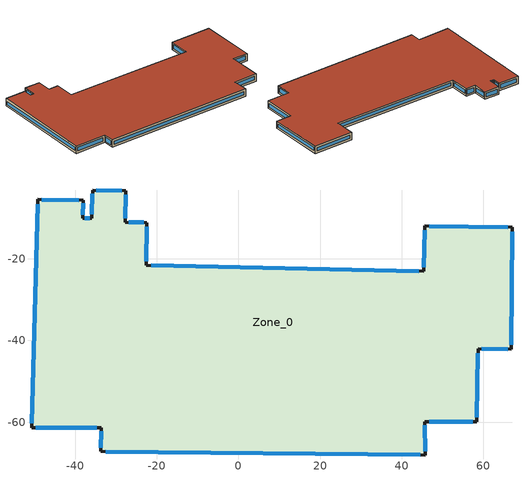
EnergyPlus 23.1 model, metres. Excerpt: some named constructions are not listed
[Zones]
Zone_0
 floor outside (90.1-2019 Nonresidential CZ 0 Exterior Floor (Mass)): 45.65,-11.95 67.11,-12.26 66.85,-42.12 58.67,-41.99 58.38,-59.84 45.67,-59.84 45.75,-68.04 -33.66,-67.17 -33.61,-61.37 -50.65,-61.4 -49.12,-5.47 -38.01,-5.66 -38.09,-10.02 -35.92,-10.05 -35.7,-3.15 -27.54,-3.34 -27.7,-11.04 -22.39,-11.12 -22.54,-21.54 45.37,-23.04 z4
 wall outside (UVal_0.2_Mass): 45.65,-11.95 45.37,-23.04 -22.54,-21.54 -22.39,-11.12 -27.7,-11.04 -27.54,-3.34 -35.7,-3.15 -35.92,-10.05 -38.09,-10.02 -38.01,-5.66 -49.12,-5.47 -50.65,-61.4 -33.61,-61.37 -33.66,-67.17 45.75,-68.04 45.67,-59.84 58.38,-59.84 58.67,-41.99 66.85,-42.12 67.11,-12.26 45.65,-11.95 z4:8
 window (90.1-2019 Nonresidential CZ 0 Glazing (Operable)): 45.62,-12.97 45.39,-22.02 / -39.03,-5.64 -48.1,-5.48 z5.02:6.98; 44.2,-23.01 -21.37,-21.57 / -49.15,-6.63 -50.62,-60.23 z5.17:6.83; -22.52,-20.54 -22.4,-12.12 z5.01:6.99; -23.22,-11.1 -26.86,-11.05 z4.83:7.17; -27.68,-10.1 -27.56,-4.28 z4.94:7.06; -28.5,-3.32 -34.74,-3.18 / 45.74,-67.08 45.68,-60.8 / 59.63,-42.01 65.9,-42.11 z4.96:7.04; -35.73,-4.07 -35.89,-9.14 z4.91:7.09; -36.43,-10.05 -37.58,-10.03 z4.5:7.5; -38.07,-9.25 -38.02,-6.42 z4.77:7.23; -49.57,-61.4 -34.69,-61.37 z5.08:6.92; -33.61,-62.23 -33.65,-66.31 z4.86:7.14; -32.48,-67.19 44.58,-68.02 z5.18:6.82; 46.71,-59.84 57.34,-59.84 z5.04:6.96; 58.4,-58.76 58.66,-43.08 z5.09:6.91; 66.86,-40.99 67.1,-13.39 z5.13:6.87; 66,-12.24 46.76,-11.97 z5.11:6.89
 roof outside (300mmInsulation 200mmConcrete): 45.65,-11.95 45.37,-23.04 -22.54,-21.54 -22.39,-11.12 -27.7,-11.04 -27.54,-3.34 -35.7,-3.15 -35.92,-10.05 -38.09,-10.02 -38.01,-5.66 -49.12,-5.47 -50.65,-61.4 -33.61,-61.37 -33.66,-67.17 45.75,-68.04 45.67,-59.84 58.38,-59.84 58.67,-41.99 66.85,-42.12 67.11,-12.26 z8
[Schedule:Day:Hourly]
bde66f90-7a5c-4f8a-a559-0088a65aafb6: Fraction, 1, 1, 1, 1, 1, 1, 1, 0, 0, 0, 1, 0, 0, 0, 0, 0, 0, 0, 0, 1, 1, 1, 1, 1
f7e6fba3-52db-45b2-a41a-0a03fa86d04f: Fraction, 1, 1, 1, 1, 1, 0, 0, 0, 0, 0, 1, 1, 1, 1, 1, 1, 1, 0, 0, 0, 0, 0, 0, 0
b4216a53-0bc0-43bd-bfca-b5e8f166e89d: Fraction, 1, 1, 1, 1, 1, 1, 1, 1, 1, 1, 0, 0, 0, 0, 0, 0, 1, 0, 0, 0, 0, 0, 0, 0
9c786d7c-7326-4a56-8ba2-e46a60bf37db: Fraction, 1, 1, 1, 1, 1, 1, 1, 1, 1, 1, 1, 1, 0, 0, 0, 0, 0, 0, 0, 0, 0, 1, 1, 1
4d57d3bc-a61d-4971-8b5f-4772996042cd: Fraction, 1, 1, 1, 1, 1, 1, 1, 0, 0, 0, 1, 1, 1, 1, 1, 1, 1, 0, 0, 0, 0, 1, 1, 1
6a339f8e-752e-4ba3-99b9-ef6f5a78f2c0: Fraction, 1, 1, 1, 1, 1, 1, 1, 1, 0, 0, 1, 1, 1, 1, 0, 1, 1, 1, 1, 1, 1, 1, 1, 1
75cf3295-544f-430d-babf-c6514ed16b50: Fraction, 1, 1, 1, 1, 1, 1, 1, 1, 1, 0, 0, 0, 0, 1, 0, 0, 0, 0, 0, 0, 0, 0, 0, 0
1076df2c-3c50-41d6-b829-297ff5c18254: Fraction, 1, 1, 1, 1, 1, 1, 1, 1, 0, 1, 1, 1, 1, 1, 1, 1, 1, 0, 1, 1, 1, 1, 1, 1
ddb65e5a-42bd-4895-9b09-bb29c00974f6: Fraction, 1, 1, 1, 1, 1, 1, 1, 1, 0, 0, 1, 1, 1, 1, 1, 1, 0, 0, 0, 0, 0, 0, 1, 1
15792d1d-b01f-4983-be77-9a78df9eee36: Fraction, 1, 1, 1, 1, 1, 1, 1, 0, 0, 0, 1, 1, 1, 0, 0, 0, 0, 1, 1, 1, 1, 1, 1, 1
998de8d2-7f9b-43e1-aeee-d2f931587baf: Fraction, 1, 1, 1, 1, 1, 1, 1, 1, 0, 0, 1, 1, 1, 1, 1, 1, 1, 0, 0, 0, 0, 0, 0, 1
f6937aa0-736c-4a20-be16-c6a803f5ca1e: Fraction, 1, 1, 1, 1, 0, 1, 1, 0, 0, 0, 0, 1, 1, 1, 1, 1, 0, 0, 0, 0, 0, 0, 0, 0
22b2c7db-ef0c-4263-a526-4e9950158b0d: Fraction, 0, 0, 0, 0, 0, 1, 1, 1, 0, 0, 0, 0, 0, 1, 0, 0, 0, 0, 0, 0, 0, 0, 0, 0
4102ae7c-6d77-4fff-895c-9ccc35cf84ee: Fraction, 1, 1, 1, 1, 1, 1, 1, 1, 0, 0, 1, 1, 1, 1, 0, 0, 0, 0, 0, 0, 0, 0, 0, 0
6cc7567d-339f-4a30-9adf-7f972ec91726: Fraction, 0, 0, 0, 0, 0, 0, 0, 1, 0, 0, 0, 0, 0, 1, 0, 0, 0, 0, 0, 0, 0, 0, 1, 1
c4f074fe-361f-4474-a705-69b29238dae7: Fraction, 1, 1, 1, 1, 1, 1, 1, 1, 0, 0, 0, 1, 0, 0, 0, 0, 0, 0, 0, 0, 0, 1, 1, 1
23f9bcf9-1d4d-4a30-bae5-c573d94ba1d4: Fraction, 1, 1, 1, 1, 1, 1, 1, 1, 0, 0, 0, 0, 1, 1, 1, 0, 0, 0, 0, 0, 0, 0, 1, 1
6e89d768-2580-416c-bf7c-fee539c4742d: Fraction, 1, 1, 1, 1, 1, 1, 1, 1, 1, 0, 0, 0, 0, 0, 0, 0, 1, 1, 1, 1, 1, 1, 1, 1
56629a5c-3a63-4c0d-99e9-848be0364bc2: Fraction, 1, 1, 1, 1, 1, 1, 1, 1, 1, 0, 0, 0, 1, 1, 0, 0, 0, 0, 0, 1, 1, 1, 1, 1
eb9e012f-b644-46dd-94fd-b786a7509391: Fraction, 1, 1, 1, 1, 1, 1, 1, 1, 0, 1, 0, 0, 1, 1, 1, 1, 1, 1, 1, 1, 1, 1, 1, 1
df4b3fbd-8efb-438d-8c58-19d54bbd0a7f: Fraction, 1, 1, 1, 1, 1, 1, 1, 1, 0, 0, 1, 0, 0, 0, 0, 0, 0, 0, 1, 1, 1, 1, 1, 1
1ae3ef89-ae8f-4fbb-a131-e8f6e784b03a: Fraction, 1, 1, 1, 1, 1, 1, 1, 1, 1, 0, 0, 0, 0, 1, 0, 0, 0, 0, 1, 1, 1, 1, 1, 1
f01e6e7b-a331-4160-8045-aa70b21430e7: Fraction, 1, 1, 1, 1, 1, 1, 1, 1, 1, 0, 0, 0, 1, 0, 0, 0, 0, 0, 0, 0, 0, 0, 0, 1
3c8a0762-c7fc-44f2-9732-6b8c8261ba00: Fraction, 1, 1, 1, 1, 1, 1, 1, 1, 1, 0, 0, 0, 1, 1, 1, 1, 0, 1, 1, 1, 1, 1, 1, 1
73c83418-0409-4dbd-b3df-61852913b128: Fraction, 1, 1, 1, 1, 1, 1, 1, 1, 0, 0, 1, 1, 0, 0, 0, 0, 1, 1, 1, 1, 1, 1, 1, 1
75bc9303-c19b-430c-90bd-b3f70aa4faab: Fraction, 1, 1, 1, 1, 1, 1, 1, 1, 0, 0, 0, 0, 1, 1, 1, 1, 1, 1, 1, 1, 1, 1, 1, 1
2eac50fd-ad15-4649-8a7d-60403b94e9f3: Fraction, 1, 1, 1, 1, 1, 1, 1, 1, 0, 0, 0, 0, 0, 0, 0, 1, 1, 1, 1, 1, 1, 1, 1, 1
fb93299d-951e-4d13-9d3a-2e740a0075cc: Fraction, 1, 1, 1, 1, 1, 1, 1, 1, 1, 1, 1, 1, 1, 1, 1, 0, 0, 0, 1, 1, 1, 1, 1, 1
ae3d8ae7-5032-41f2-9c01-876f3a5dec9c: Fraction, 1, 1, 1, 1, 1, 1, 1, 1, 0, 1, 1, 1, 1, 1, 1, 1, 1, 1, 1, 1, 1, 1, 1, 1
0fcbeb89-70ac-44cc-a843-c67f048358bc: Fraction, 1, 1, 1, 1, 1, 1, 1, 1, 1, 0, 0, 0, 0, 0, 0, 0, 1, 1, 0, 0, 0, 0, 1, 1
d49dc678-3b43-4bbc-b69c-b145b1444430: Fraction, 1, 1, 1, 1, 1, 1, 1, 1, 1, 0, 0, 0, 0, 0, 0, 0, 0, 0, 0, 1, 1, 1, 1, 1
6f36adbf-e427-431d-a9b5-1a8c3f321d91: Fraction, 1, 1, 1, 1, 1, 1, 1, 0, 0, 0, 1, 1, 1, 1, 1, 1, 1, 0, 0, 0, 0, 0, 0, 0
cc2a65f3-0924-4deb-9b7e-c575a99101ad: Fraction, 0, 1, 1, 1, 1, 1, 1, 1, 0, 0, 1, 0, 1, 1, 1, 0, 0, 0, 0, 0, 0, 0, 0, 1
11fc3df6-837c-4bd8-9fae-0be4780c0a09: Fraction, 1, 1, 1, 1, 1, 1, 1, 1, 0, 0, 0, 1, 1, 1, 0, 0, 0, 1, 1, 1, 1, 1, 1, 1
5f643d7a-da64-4f1a-b211-d5e73faaddc8: Fraction, 1, 1, 1, 1, 1, 1, 1, 1, 1, 0, 0, 0, 0, 0, 0, 0, 0, 0, 0, 0, 0, 1, 1, 1
e53ae0be-2f55-4050-aeda-93def1960e93: Fraction, 1, 1, 1, 1, 1, 1, 1, 1, 0, 0, 1, 1, 1, 1, 1, 1, 1, 1, 0, 0, 0, 0, 1, 1
d0839087-f197-4c84-9a48-2210a4db0e38: Fraction, 1, 1, 1, 1, 1, 1, 1, 1, 0, 0, 1, 0, 0, 0, 1, 1, 1, 1, 1, 1, 1, 1, 1, 1
e48abb72-5caa-4fbb-8915-e9f63e472b5d: Fraction, 1, 1, 1, 1, 1, 1, 1, 1, 0, 0, 0, 0, 0, 0, 0, 0, 0, 1, 1, 1, 1, 1, 1, 1
40641a0c-a25c-4dc5-a016-b56a4568d9bf: Fraction, 1, 1, 1, 1, 1, 1, 1, 1, 0, 0, 0, 1, 1, 0, 0, 0, 0, 0, 0, 0, 1, 1, 1, 1
56545bd2-fe12-4a90-9cb4-ab663f8d19fb: Fraction, 1, 1, 1, 1, 1, 1, 1, 1, 0, 0, 1, 1, 1, 1, 0, 0, 1, 0, 0, 0, 0, 1, 1, 1
268f8cdb-825d-4552-8d14-b203db748826: Fraction, 1, 1, 1, 1, 1, 1, 1, 1, 1, 0, 1, 1, 1, 1, 1, 1, 1, 0, 0, 0, 0, 0, 1, 1
d2412dac-7056-442e-83a5-4de898643866: Fraction, 1, 1, 1, 1, 1, 1, 1, 1, 0, 0, 1, 1, 1, 0, 1, 1, 0, 0, 1, 1, 1, 1, 1, 1
8d8229ce-3e26-4900-84b6-50d34cec96c9: Fraction, 1, 1, 1, 1, 1, 1, 1, 1, 1, 0, 0, 0, 0, 1, 0, 0, 0, 0, 0, 0, 0, 1, 1, 1
9411300f-096e-447e-b779-670df0aa3cde: Fraction, 1, 1, 1, 1, 1, 1, 1, 1, 0, 0, 0, 1, 1, 1, 1, 0, 0, 0, 0, 0, 0, 0, 0, 0
d06ce0c0-c066-4a75-8f06-16acae4bc060: Fraction, 0, 1, 1, 1, 1, 1, 1, 0, 0, 0, 1, 1, 1, 1, 0, 0, 0, 0, 0, 0, 1, 1, 1, 0
4dd44658-9e86-4244-bd12-80be51f68615: Fraction, 0, 0, 0, 0, 0, 0, 0, 0, 0, 0, 0, 1, 1, 0, 0, 1, 0, 0, 0, 0, 0, 0, 0, 0
af6f613d-349d-4151-a217-554633187fc2: Fraction, 0, 0, 0, 0, 0, 0, 0, 0, 0, 0, 0, 1, 1, 1, 1, 0, 0, 0, 0, 0, 0, 0, 0, 0
afdf4fd1-66ec-4a71-b48a-21077b6ed0b7: Fraction, 0, 0, 0, 0, 0, 0, 0, 0, 0, 0, 0, 1, 0, 0, 0, 0, 0, 0, 0, 0, 0, 0, 0, 0
cc094251-ea11-477e-bc87-71a359bb455b: Fraction, 0, 0, 0, 0, 1, 0, 0, 0, 0, 0, 0, 1, 1, 1, 0, 0, 0, 0, 0, 0, 0, 0, 0, 0
4e59f47a-84bf-4133-9f63-3ba3ac696513: Fraction, 0, 0, 0, 0, 1, 0, 0, 0, 0, 0, 0, 1, 1, 1, 0, 1, 1, 1, 0, 0, 1, 1, 1, 1
cc36d7f8-a62f-46bf-95f4-63dd6640689f: Fraction, 1, 1, 1, 1, 1, 1, 1, 1, 1, 1, 1, 1, 1, 1, 1, 1, 1, 1, 1, 1, 1, 1, 1, 1
ff2c0d0c-03cf-41ee-ac75-8ebd3882f9d0: Fraction, 1, 1, 1, 0, 1, 1, 1, 1, 0, 1, 1, 1, 1, 1, 1, 1, 1, 1, 1, 1, 1, 1, 1, 1
71b57ec7-b510-4c53-aa19-ed1bbae31fe3: Fraction, 1, 1, 1, 1, 1, 1, 1, 1, 1, 0, 0, 0, 1, 1, 0, 0, 1, 1, 1, 1, 1, 1, 1, 1
22b9af79-b9b7-4c66-983f-e31590f979b1: Fraction, 1, 1, 1, 1, 1, 1, 1, 1, 1, 0, 0, 1, 1, 0, 1, 0, 1, 1, 0, 1, 0, 0, 1, 0
345a1351-5737-4b79-a7d4-34148a3070f1: Fraction, 0, 1, 1, 1, 1, 1, 1, 1, 1, 1, 1, 1, 1, 0, 0, 0, 0, 0, 0, 0, 1, 1, 1, 1
59e6b4d1-5886-4d46-a90a-af7349f6145f: Fraction, 1, 1, 1, 1, 1, 1, 1, 1, 1, 1, 1, 1, 0, 0, 0, 0, 0, 0, 0, 1, 1, 1, 1, 1
78845033-7f4e-4fd7-bdd2-63f46a2295f5: Fraction, 1, 1, 1, 1, 1, 1, 1, 1, 1, 1, 1, 1, 1, 1, 0, 1, 1, 1, 0, 1, 1, 1, 1, 1
72e10d3e-7622-4d4b-a4c4-1e9e66ecd2da: Fraction, 1, 1, 1, 1, 1, 1, 1, 1, 1, 0, 0, 0, 0, 0, 0, 0, 0, 0, 0, 0, 1, 1, 1, 1
e70c1aee-c6f9-450c-82c5-0b1f1b846179: Fraction, 1, 1, 1, 1, 1, 1, 1, 1, 0, 0, 0, 0, 1, 1, 1, 1, 0, 0, 0, 0, 0, 0, 1, 0
519619cc-23a8-4b67-ae63-b007b419c915: Fraction, 1, 1, 1, 1, 1, 1, 1, 1, 1, 1, 0, 1, 1, 1, 1, 0, 0, 0, 0, 0, 1, 1, 1, 0
f7c5a7d3-5340-4d4d-aff3-c2684e0ec6d3: Fraction, 1, 1, 1, 1, 1, 1, 1, 1, 1, 0, 0, 0, 0, 1, 1, 1, 1, 1, 1, 1, 1, 1, 1, 1
03504b91-a4b1-4951-a666-ade41275f8f6: Fraction, 1, 1, 1, 1, 1, 1, 1, 1, 1, 1, 0, 0, 0, 0, 0, 0, 0, 1, 0, 1, 1, 1, 1, 1
c36fc8a3-aeee-493a-a3d1-605dc807de52: Fraction, 1, 1, 1, 1, 1, 1, 1, 1, 0, 0, 0, 0, 0, 0, 0, 0, 0, 0, 0, 1, 1, 1, 1, 1
81b6c5b8-3f82-4b71-a7a8-163b66d1b25d: Fraction, 1, 1, 1, 1, 1, 1, 1, 1, 0, 0, 0, 0, 1, 0, 1, 0, 1, 1, 1, 1, 0, 1, 1, 1
30d632ef-8d06-41f4-a7d0-893bff871d1b: Fraction, 1, 1, 1, 1, 1, 1, 1, 1, 0, 0, 0, 0, 1, 0, 0, 0, 0, 0, 0, 0, 0, 1, 1, 1
7a8b208d-663f-4e06-b24a-0f39d1b3f301: Fraction, 1, 1, 1, 1, 1, 1, 1, 1, 0, 0, 0, 1, 0, 1, 1, 0, 0, 0, 0, 0, 0, 0, 0, 1
a8a9b02b-271e-4f8e-a1ec-957bdd1ef3a0: Fraction, 1, 1, 0, 0, 1, 1, 0, 1, 0, 0, 0, 0, 1, 0, 0, 0, 0, 0, 0, 0, 0, 0, 0, 0
70ccad7b-1927-4800-aa01-c5db89b5fadb: Fraction, 0, 0, 1, 0, 0, 0, 1, 0, 0, 0, 0, 0, 0, 1, 1, 0, 0, 0, 0, 0, 0, 0, 0, 0
a84bc40b-cea3-4ff6-bdaa-2c9b3e5aaf9c: Fraction, 0, 0, 0, 0, 0, 0, 0, 0, 0, 0, 0, 1, 1, 1, 1, 1, 0, 0, 0, 0, 0, 0, 1, 0
25546bf6-2f3f-4ec2-a76d-95b4c77794b5: Fraction, 1, 1, 0, 0, 1, 0, 0, 1, 0, 0, 0, 1, 1, 1, 1, 0, 0, 0, 0, 0, 0, 0, 0, 0
7775b23b-1d38-499e-bd81-729a04a4f956: Fraction, 0, 1, 0, 1, 1, 1, 1, 1, 0, 0, 0, 1, 1, 1, 1, 1, 0, 0, 0, 0, 0, 0, 0, 0
eb97eccf-763c-400b-86a3-d258bf2f84d2: Fraction, 0, 1, 1, 1, 1, 1, 1, 1, 0, 0, 0, 0, 1, 1, 1, 1, 0, 0, 0, 0, 0, 0, 0, 0
41c1d8f3-3cf4-4bf4-ae56-51782e7d9aee: Fraction, 0, 0, 0, 1, 1, 0, 0, 1, 0, 0, 0, 1, 1, 1, 1, 1, 0, 0, 0, 0, 0, 0, 0, 0
e7f99388-8b2a-4ae4-9b31-21a1d0ce9fdb: Fraction, 0, 1, 1, 1, 1, 0, 0, 1, 0, 0, 0, 0, 0, 0, 0, 0, 0, 0, 0, 0, 0, 0, 1, 1
664195e6-cd62-4893-9e86-dd969b83ef33: Fraction, 0, 0, 0, 0, 0, 0, 0, 0, 1, 1, 1, 1, 1, 0, 1, 1, 1, 1, 1, 1, 1, 1, 1, 1
96d76a28-0a75-4a35-b2a9-26458311f55c: Fraction, 0, 0, 0, 0, 0, 0, 0, 0, 1, 1, 1, 1, 1, 1, 1, 1, 1, 1, 1, 1, 1, 1, 1, 1
59687b0e-45a8-41ee-bae4-e9c9ddccab1b: Fraction, 0, 0, 0, 0, 0, 0, 0, 0, 1, 1, 1, 0, 0, 0, 0, 0, 1, 1, 1, 1, 1, 1, 1, 0
b354bcba-de32-46d8-a4fe-5472b5fcadd5: Fraction, 0, 0, 0, 0, 0, 0, 0, 0, 1, 1, 1, 1, 1, 1, 1, 1, 1, 1, 1, 1, 1, 1, 1, 0
e77c00cc-93bc-4bb9-9a9e-f77f0bbd9f80: Fraction, 0, 0, 0, 0, 0, 0, 0, 0, 1, 1, 1, 1, 0, 0, 0, 1, 1, 1, 1, 1, 1, 1, 1, 1
ecb9641b-167e-4f2f-9059-22a8bfcde626: Fraction, 0, 0, 0, 0, 0, 0, 0, 0, 1, 1, 1, 1, 1, 1, 1, 1, 1, 1, 1, 1, 1, 1, 0, 0
d9fa26eb-c07b-416a-a925-d5207fc3d7c5: Fraction, 0, 0, 0, 0, 0, 0, 0, 1, 1, 1, 1, 1, 0, 0, 0, 0, 1, 1, 1, 1, 1, 1, 1, 0
9ebf99de-148d-4377-a551-bd283524907a: Fraction, 0, 0, 0, 0, 0, 0, 0, 0, 1, 1, 1, 1, 0, 0, 0, 0, 0, 1, 1, 1, 1, 1, 1, 1
b72fadeb-8e01-43f0-a53d-24f176f60fc3: Fraction, 0, 0, 0, 0, 0, 0, 0, 0, 1, 1, 1, 1, 0, 0, 0, 0, 0, 1, 1, 1, 1, 1, 1, 0
0a48c7e3-0e00-44ad-ab35-ff40917f43d6: Fraction, 0, 0, 0, 0, 0, 1, 1, 1, 1, 1, 0, 0, 0, 0, 1, 1, 1, 1, 1, 1, 1, 1, 0, 0
121e3d40-22de-4f63-aa94-834a225ec819: Fraction, 0, 0, 0, 0, 0, 1, 1, 1, 1, 1, 1, 1, 1, 1, 1, 0, 0, 0, 0, 0, 0, 0, 0, 0
0bf4433c-55ba-44a7-89a7-a95f7279e7e8: Fraction, 0, 0, 0, 0, 0, 0, 0, 1, 1, 1, 1, 1, 1, 1, 1, 1, 1, 1, 1, 1, 1, 1, 0, 0
bce3bf35-9df3-44dc-8b45-baa323306b2b: Fraction, 0, 0, 0, 0, 0, 0, 0, 1, 1, 1, 1, 1, 1, 1, 1, 1, 1, 1, 1, 1, 1, 1, 1, 0
1b5bb7e1-057e-4e41-b44b-82d4c8e137ac: Fraction, 0, 0, 0, 0, 0, 0, 0, 0, 0, 0, 0, 1, 1, 1, 1, 1, 1, 1, 1, 1, 0, 0, 0, 0
270c601d-f2dd-425c-8c19-261989b34386: Fraction, 0, 0, 0, 0, 0, 0, 1, 1, 1, 1, 1, 1, 1, 1, 1, 1, 1, 1, 1, 1, 1, 0, 0, 0
c7ce5e38-eae7-43d2-b88b-964580e83b6f: Fraction, 0, 0, 0, 0, 1, 1, 1, 1, 1, 1, 1, 1, 1, 1, 1, 1, 1, 1, 1, 1, 1, 0, 0, 0
f1bfa324-b185-4b0b-a207-803c5a71a8c3: Fraction, 0, 0, 0, 0, 0, 0, 0, 0, 0, 0, 0, 0, 0, 0, 1, 1, 1, 1, 1, 1, 0, 0, 0, 0
5a1ce807-6e91-4c78-8dd7-b7fc9395f3a2: Fraction, 0, 0, 0, 0, 0, 0, 1, 1, 1, 1, 1, 1, 1, 1, 1, 1, 1, 1, 1, 1, 1, 1, 0, 0
deff816e-4a58-4e65-bfb2-5c19c1d1b6aa: Fraction, 1, 0, 0, 0, 0, 0, 0, 0, 1, 1, 1, 1, 1, 0, 1, 1, 1, 1, 0, 0, 0, 0, 0, 0
65394a35-3643-43cf-992d-b535f7d7fdac: Fraction, 0, 0, 0, 0, 0, 0, 1, 1, 1, 1, 1, 1, 0, 0, 1, 1, 0, 0, 0, 0, 0, 0, 0, 0
10ee0b7b-ff7c-4f25-bb77-24a375aba957: Fraction, 0, 0, 0, 1, 1, 1, 1, 1, 1, 1, 1, 1, 1, 1, 1, 1, 1, 1, 1, 1, 1, 1, 1, 1
d884dddb-1d11-42cf-ad21-0a0b18c98299: Fraction, 0, 0, 0, 0, 0, 0, 0, 0, 1, 1, 1, 1, 0, 0, 0, 0, 1, 1, 1, 1, 1, 1, 1, 1
77315729-6f05-49f9-b745-ae4b3274213f: Fraction, 1, 1, 1, 1, 1, 1, 1, 1, 0, 0, 0, 0, 0, 0, 0, 0, 1, 1, 1, 1, 1, 1, 1, 1
c7b64e5c-90fa-4828-9f8c-a031e82ca38f: Fraction, 1, 1, 1, 0, 0, 0, 0, 0, 1, 1, 1, 1, 1, 1, 1, 1, 1, 1, 1, 1, 1, 1, 1, 1
745aa282-0964-4d51-b0ef-5f18c1dbbdbc: Fraction, 1, 1, 1, 0, 0, 0, 0, 0, 1, 1, 1, 1, 1, 0, 0, 0, 1, 1, 1, 1, 1, 1, 1, 1
43b17aa9-cdd1-4318-8898-2118318e90d9: Fraction, 1, 0, 0, 0, 0, 0, 0, 0, 1, 1, 1, 1, 1, 0, 0, 1, 1, 1, 1, 1, 1, 1, 1, 1
548af0bd-7153-4922-8075-1115a97e2fa4: Fraction, 1, 1, 1, 1, 0, 0, 0, 0, 1, 1, 1, 1, 1, 1, 1, 1, 1, 1, 1, 1, 1, 1, 1, 1
1c990dad-d518-4bcc-aa02-8cac6a9b27bf: Fraction, 0, 0, 0, 0, 0, 0, 0, 0, 0, 1, 0, 0, 0, 0, 0, 0, 0, 1, 1, 0, 0, 0, 0, 0
a310ed1c-1574-4bb3-b0f2-b3ca5518d58a: Fraction, 0, 0, 0, 0, 0, 0, 0, 0, 1, 1, 1, 0, 0, 0, 0, 0, 1, 0, 0, 0, 0, 0, 0, 0
ef85817e-89f6-483f-a37d-bcbde0e28426: Fraction, 1, 0, 0, 0, 0, 0, 0, 0, 1, 1, 1, 1, 0, 0, 0, 1, 1, 1, 1, 1, 1, 1, 1, 1
e0f7633e-2170-43dc-b626-a49246cad809: Fraction, 1, 1, 1, 1, 1, 1, 1, 1, 1, 1, 1, 1, 0, 1, 1, 1, 1, 1, 1, 1, 1, 1, 1, 1
8f2150a0-0eaf-4687-bff3-a74230dcbde4: Fraction, 1, 0, 0, 0, 0, 0, 0, 0, 1, 1, 1, 1, 1, 1, 1, 1, 1, 1, 1, 1, 1, 1, 1, 1
b891307c-1a11-4b06-9188-b2d7e0f318c4: Fraction, 1, 0, 1, 1, 0, 1, 1, 1, 1, 1, 1, 0, 0, 0, 0, 0, 0, 1, 1, 1, 1, 1, 1, 1
42be9da7-bdb9-4921-9aae-024e9553b5bc: Fraction, 1, 1, 1, 1, 1, 1, 1, 1, 1, 1, 1, 1, 0, 1, 0, 1, 1, 1, 1, 1, 1, 1, 1, 1
e26ed5b4-69d4-4188-a355-f6f044423fa8: Fraction, 1, 1, 1, 1, 1, 1, 1, 1, 1, 1, 1, 0, 1, 1, 0, 0, 1, 1, 1, 1, 1, 1, 1, 0
a3d1393d-688a-42d5-976f-220dc9913442: Fraction, 1, 1, 1, 0, 0, 0, 0, 0, 1, 1, 1, 0, 0, 0, 0, 1, 1, 1, 1, 1, 1, 0, 0, 1
f1339ee4-dfbe-47d0-964d-fa8eb7c484c9: Fraction, 1, 0, 0, 0, 0, 0, 0, 0, 1, 1, 1, 0, 0, 0, 0, 0, 1, 1, 0, 1, 1, 0, 0, 0
8aba085e-8206-4649-a283-74ee42f0bb3c: Fraction, 0, 0, 0, 0, 0, 0, 0, 0, 1, 1, 1, 0, 0, 0, 0, 1, 1, 1, 1, 0, 1, 1, 0, 0
21fd1884-09a1-4017-8229-80e0fa9a2322: Fraction, 0, 0, 0, 0, 0, 0, 0, 0, 1, 1, 1, 0, 0, 0, 0, 0, 0, 1, 0, 0, 0, 0, 0, 0
91f59c10-7e57-4bed-83a7-3e18535c242b: Fraction, 0, 0, 1, 1, 0, 0, 1, 1, 1, 1, 1, 0, 1, 1, 0, 0, 1, 1, 1, 1, 1, 1, 1, 1
0cc87ae5-0fc2-45a9-a9d3-d2659d30d05e: Fraction, 1, 0, 0, 1, 0, 0, 1, 1, 1, 1, 1, 0, 0, 0, 0, 0, 0, 1, 1, 1, 1, 1, 1, 1
195ad979-970b-4c60-a537-34cb01d320c5: Fraction, 1, 1, 1, 1, 0, 0, 0, 0, 1, 1, 1, 0, 0, 0, 0, 0, 1, 1, 1, 1, 1, 1, 1, 1
035f1ba5-8f59-426c-bf6c-3c6a972dc312: Fraction, 0, 0, 0, 0, 0, 0, 0, 0, 1, 1, 1, 0, 0, 0, 0, 0, 1, 1, 1, 1, 1, 1, 1, 1
8152429b-f41b-43b4-af3a-3313a37271ac: Fraction, 1, 1, 0, 0, 0, 0, 0, 1, 1, 1, 1, 0, 0, 0, 0, 0, 0, 1, 1, 1, 1, 1, 1, 1
01cd59c5-c59d-4e21-b124-8417e8228e6f: Fraction, 1, 1, 1, 1, 1, 1, 1, 1, 1, 1, 1, 1, 1, 0, 1, 1, 1, 1, 1, 1, 1, 1, 1, 1
e15662d7-8fc3-4acb-9eb9-453aa67a0ea4: Fraction, 1, 1, 1, 1, 1, 1, 1, 1, 1, 1, 1, 0, 0, 0, 1, 1, 1, 1, 1, 1, 1, 1, 1, 1
79e73840-f49f-46c0-9a92-a705e3d5252f: Fraction, 1, 1, 1, 1, 1, 1, 1, 1, 1, 1, 1, 1, 0, 0, 0, 0, 1, 1, 1, 1, 1, 1, 1, 1
cdfd70d7-d10a-4322-a3dd-d1632d5f9f83: Fraction, 1, 1, 1, 0, 0, 0, 0, 0, 1, 1, 1, 0, 0, 0, 0, 0, 1, 1, 1, 1, 1, 1, 1, 1
5a13d37b-77e0-4515-96e7-dfac28e92d4b: Fraction, 0, 0, 0, 1, 0, 0, 0, 0, 1, 1, 1, 0, 0, 0, 0, 0, 0, 1, 1, 1, 1, 1, 1, 0
7020eea7-5bb3-4998-bbec-430492ded897: Fraction, 0, 0, 0, 0, 0, 0, 0, 0, 1, 1, 1, 0, 0, 0, 0, 0, 0, 1, 1, 1, 1, 1, 1, 0
6eb2865d-f89d-4346-bc7e-9ea263c110a1: Fraction, 0, 0, 0, 0, 1, 1, 1, 0, 1, 1, 0, 0, 0, 0, 0, 0, 0, 1, 1, 1, 1, 1, 1, 1
aa30321f-a5da-4ab4-8a6e-40752f648de3: Fraction, 0, 0, 0, 0, 1, 1, 1, 1, 1, 1, 1, 0, 0, 0, 0, 0, 0, 1, 1, 1, 1, 1, 1, 1
044d23c7-f2a5-49b0-a819-67aae1034f13: Fraction, 1, 1, 1, 1, 1, 1, 1, 1, 1, 1, 1, 0, 0, 0, 0, 0, 1, 1, 1, 1, 1, 0, 0, 0
be773f9f-465c-46f6-9a9c-c029c3f5c665: Fraction, 0, 0, 0, 0, 0, 0, 0, 0, 0, 0, 1, 1, 1, 1, 0, 0, 1, 1, 1, 0, 0, 1, 0, 1
12e1bad7-b521-4be5-ba00-e77c8551b8f4: Fraction, 1, 0, 0, 0, 0, 0, 0, 0, 0, 0, 0, 0, 1, 0, 1, 0, 0, 0, 0, 0, 0, 0, 0, 0
71c0d95b-b63c-42bb-9c43-42d309335a92: Fraction, 0, 0, 0, 0, 0, 0, 0, 0, 1, 1, 1, 0, 1, 0, 0, 1, 1, 1, 1, 0, 1, 0, 0, 0
d42be87c-91c4-4925-9722-262e2fb80a05: Fraction, 0, 0, 0, 0, 0, 0, 0, 0, 1, 1, 1, 0, 0, 0, 0, 0, 0, 0, 1, 1, 1, 1, 1, 1
8ddd5e33-627e-4aea-9460-0254134f00e8: Fraction, 0, 1, 0, 0, 0, 1, 0, 0, 1, 1, 1, 0, 0, 0, 0, 0, 0, 1, 1, 1, 1, 1, 1, 1
2db9a9c1-567d-47a4-8f68-11144678bc8a: Fraction, 1, 1, 1, 1, 1, 0, 0, 1, 1, 1, 1, 1, 0, 0, 0, 0, 1, 1, 1, 1, 0, 0, 0, 1
1529099d-7424-4592-a5a2-d57e3799abc5: Fraction, 1, 0, 1, 0, 0, 0, 0, 0, 1, 1, 1, 0, 0, 0, 0, 0, 0, 1, 1, 1, 1, 1, 1, 1
3887747b-af3e-4f76-bca8-92eb4b1dcafd: Fraction, 1, 0, 0, 0, 0, 0, 1, 0, 1, 1, 1, 0, 0, 0, 0, 0, 0, 0, 1, 1, 1, 1, 1, 1
4a8c9ad9-24c4-4e26-bf95-ed44d21e9130: Fraction, 1, 1, 1, 0, 0, 0, 0, 0, 1, 1, 1, 0, 0, 0, 0, 0, 0, 0, 1, 1, 1, 1, 1, 1
32d272aa-c1a5-410c-b788-fd0994654a27: Fraction, 1, 1, 1, 1, 0, 0, 0, 0, 1, 1, 1, 0, 0, 0, 0, 0, 0, 0, 1, 1, 1, 1, 1, 1
d6a352c3-ceb1-45e6-8a91-96d273ba7004: Fraction, 1, 1, 0, 0, 0, 0, 0, 0, 1, 1, 1, 0, 0, 0, 0, 0, 1, 0, 0, 0, 1, 0, 0, 0
d169bb13-8d6e-42cf-a6fd-539b0f416e61: Fraction, 1, 1, 1, 1, 0, 0, 0, 0, 1, 1, 0, 0, 0, 0, 0, 0, 0, 1, 1, 1, 1, 1, 1, 1
8cf45311-578d-4330-ae81-bcde86d1a99e: Fraction, 1, 1, 1, 1, 1, 0, 1, 1, 1, 0, 0, 0, 0, 0, 0, 0, 0, 0, 1, 1, 1, 1, 1, 1
adbd59b5-847c-4eee-86ca-afb13b35dd67: Fraction, 1, 1, 1, 0, 0, 0, 0, 1, 1, 1, 1, 0, 0, 0, 0, 0, 0, 0, 1, 1, 1, 1, 1, 1
b15dcbf9-372e-4a18-ba0c-bcb129860169: Fraction, 0, 0, 0, 1, 0, 1, 0, 0, 1, 1, 1, 1, 0, 0, 0, 0, 0, 1, 1, 1, 1, 1, 1, 1
98ff980c-6e76-45ae-95c2-01b27972f8d9: Fraction, 1, 1, 0, 0, 0, 0, 0, 0, 1, 0, 0, 0, 0, 0, 1, 0, 1, 1, 1, 0, 1, 1, 0, 0
de929cb3-3192-4c6d-9410-012a9ec6a32a: Fraction, 0, 0, 0, 0, 0, 0, 1, 0, 1, 0, 0, 0, 0, 0, 0, 0, 0, 0, 1, 1, 1, 1, 1, 1
84838847-8441-4453-95cc-47ee4eef39be: Fraction, 1, 0, 0, 0, 0, 0, 1, 0, 1, 1, 1, 0, 0, 0, 1, 1, 1, 1, 1, 1, 1, 1, 1, 0
74f7b5db-7209-414c-9786-27bfb92f6179: Fraction, 0, 0, 0, 0, 0, 0, 0, 0, 1, 0, 0, 0, 0, 0, 0, 1, 0, 1, 1, 0, 0, 0, 0, 0
2c342ae8-301e-4836-ad08-68cfb2ab2bfa: Fraction, 0, 0, 0, 0, 0, 0, 0, 1, 1, 1, 1, 1, 0, 0, 0, 0, 1, 1, 1, 1, 1, 1, 0, 1
b5ac3078-c31e-4a06-89cd-073be4eb8e36: Fraction, 1, 1, 0, 0, 0, 0, 0, 0, 1, 0, 0, 0, 0, 0, 0, 0, 0, 0, 0, 1, 1, 1, 1, 1
a73ed744-e031-48c6-a37d-09e271f94dfb: Fraction, 0, 0, 0, 0, 0, 0, 0, 0, 1, 1, 0, 0, 0, 1, 1, 1, 1, 1, 1, 0, 1, 0, 0, 0
f4c866d7-acb6-4993-ab84-e8596a320d5a: Fraction, 0, 0, 0, 0, 0, 0, 0, 0, 1, 1, 1, 0, 0, 0, 0, 0, 1, 1, 1, 1, 1, 0, 0, 0
8d043ec7-0318-42e0-9cd4-e55942f8d372: Fraction, 0, 0, 0, 0, 0, 0, 0, 0, 1, 0, 0, 1, 0, 0, 0, 1, 1, 1, 1, 0, 0, 0, 0, 0
c966acf7-8b3f-496c-a3c5-e85494abd688: Fraction, 0, 0, 0, 0, 0, 0, 0, 0, 1, 1, 0, 0, 0, 0, 0, 0, 0, 0, 1, 1, 1, 1, 1, 1
c47f4b37-c77f-43b7-9c76-a725b9adfbbd: Fraction, 1, 0, 0, 1, 0, 0, 0, 0, 1, 0, 0, 0, 0, 0, 0, 0, 1, 0, 0, 0, 0, 0, 0, 0
09981e78-8a2b-4caf-9288-5993cf8b3b73: Fraction, 0, 0, 1, 0, 0, 0, 0, 0, 1, 1, 0, 0, 0, 1, 1, 1, 0, 0, 1, 0, 0, 0, 0, 0
acb4a3d3-33d2-4950-8415-8f700e3bf1c0: Fraction, 0, 0, 0, 0, 0, 0, 0, 0, 1, 1, 0, 0, 0, 0, 0, 1, 0, 0, 0, 0, 0, 0, 0, 0
11c013f6-f426-4b8b-b2a4-839f0db5d50d: Fraction, 0, 0, 0, 0, 0, 0, 0, 0, 0, 1, 0, 0, 0, 0, 0, 1, 0, 1, 1, 0, 0, 0, 0, 0
fda4a339-f700-4df9-beda-d3af76bc5a5b: Fraction, 0, 0, 0, 0, 0, 0, 0, 0, 0, 0, 0, 0, 0, 0, 1, 1, 1, 1, 1, 1, 1, 0, 0, 0
9caeed45-1d5b-4fee-941a-4219fbb6adb5: Fraction, 0, 0, 0, 0, 1, 1, 1, 1, 1, 1, 0, 0, 0, 0, 0, 0, 0, 1, 1, 1, 1, 1, 1, 1
cdbf2081-5045-4037-b319-07390eb6b376: Fraction, 1, 0, 0, 0, 0, 0, 0, 0, 1, 1, 1, 0, 0, 0, 0, 0, 0, 0, 1, 1, 1, 1, 1, 1
e7a609be-8460-408d-a408-2608c4a2597d: Fraction, 1, 0, 1, 1, 0, 1, 0, 1, 1, 1, 0, 0, 0, 0, 0, 0, 0, 1, 1, 1, 1, 1, 1, 1
e6388024-178b-4bf3-9093-f3cacd72c056: Fraction, 1, 0, 0, 0, 0, 0, 0, 0, 1, 0, 0, 0, 0, 0, 0, 0, 0, 0, 1, 1, 1, 1, 1, 1
7072f55c-1ba2-418a-abee-ea7984ae9967: Fraction, 1, 1, 1, 1, 0, 1, 1, 1, 1, 0, 0, 0, 0, 0, 0, 0, 0, 0, 0, 1, 1, 1, 1, 1
5903af8c-28de-4fc4-8448-d8996f9ed5d3: Fraction, 1, 1, 1, 1, 0, 0, 1, 0, 1, 1, 0, 0, 1, 0, 0, 0, 0, 0, 0, 0, 0, 0, 0, 0
9c13e8c7-a463-4bf4-a83f-9eccc511d60e: Fraction, 0, 0, 0, 0, 0, 0, 0, 0, 1, 1, 1, 0, 0, 0, 0, 0, 0, 1, 1, 1, 1, 1, 1, 1
e6599e4d-57de-45aa-83b6-c0bbac3dcd84: Fraction, 1, 0, 0, 0, 0, 0, 0, 0, 1, 1, 0, 0, 0, 1, 1, 1, 1, 1, 1, 1, 1, 1, 1, 0
da3fd246-e684-4dc2-a150-84d0b2d3f4df: Fraction, 0, 0, 0, 0, 0, 0, 0, 0, 1, 1, 0, 0, 0, 0, 0, 0, 0, 1, 0, 1, 1, 1, 1, 1
43ca0d8b-e466-4e23-b490-f4043f89385c: Fraction, 1, 1, 1, 1, 0, 0, 1, 1, 1, 1, 0, 0, 1, 1, 1, 0, 0, 1, 1, 0, 0, 0, 0, 0
3cc00a08-c6b8-4c6c-b7d8-70952363a2dd: Fraction, 0, 0, 0, 0, 0, 0, 0, 0, 1, 1, 1, 0, 0, 0, 0, 1, 1, 0, 0, 0, 0, 0, 0, 0
fdeb9b35-375f-4a4a-8e10-5e68ff3bc495: Fraction, 0, 0, 0, 0, 0, 0, 0, 0, 1, 1, 1, 0, 0, 0, 0, 1, 0, 0, 1, 1, 1, 1, 1, 1
e450912b-2dc2-42dd-8162-696e43a3572f: Fraction, 1, 1, 1, 1, 0, 1, 1, 1, 1, 0, 1, 0, 0, 0, 1, 0, 0, 0, 0, 0, 0, 0, 0, 0
90cd120c-1bc5-4f9a-8b8f-0367de07aa96: Fraction, 0, 0, 0, 0, 0, 0, 0, 0, 0, 1, 1, 0, 0, 0, 0, 0, 1, 1, 1, 1, 1, 1, 1, 1
5aee0713-dec1-4fe6-a94f-c259888494ab: Fraction, 0, 0, 0, 0, 0, 0, 0, 0, 1, 0, 0, 0, 0, 0, 0, 1, 1, 1, 1, 1, 1, 1, 1, 1
3519e922-5526-46c9-9eb0-b9dadf792e69: Fraction, 0, 0, 0, 1, 0, 0, 1, 0, 1, 1, 1, 0, 0, 0, 1, 1, 1, 1, 1, 1, 1, 1, 1, 1
aabfde79-0be5-416a-aaa4-57cd87a815db: Fraction, 1, 1, 1, 1, 0, 1, 0, 0, 0, 0, 0, 0, 0, 0, 0, 0, 0, 0, 1, 1, 1, 1, 1, 1
44dd430c-330b-4c7d-8e41-41ffca6ddd80: Fraction, 1, 1, 1, 1, 1, 0, 0, 0, 0, 0, 0, 0, 0, 0, 0, 0, 0, 0, 0, 1, 1, 1, 1, 1
55ffdd66-097a-4c34-b375-636cdedc677d: Fraction, 1, 1, 1, 1, 0, 1, 0, 1, 1, 0, 0, 0, 0, 0, 0, 0, 0, 0, 0, 1, 1, 1, 1, 1
2c602810-bd45-4ee1-a10c-5fd167bcc824: Fraction, 1, 1, 1, 1, 0, 0, 0, 0, 1, 0, 0, 0, 0, 0, 0, 0, 0, 0, 0, 1, 1, 1, 1, 1
89399653-3b6a-4f99-9da5-ef33f6276729: Fraction, 1, 1, 1, 1, 1, 1, 1, 1, 0, 0, 0, 0, 0, 0, 1, 1, 1, 1, 1, 0, 1, 1, 1, 1
b02a73a4-7d9c-4122-8aa4-4cc05008ce48: Fraction, 1, 0, 1, 1, 0, 1, 0, 0, 1, 0, 0, 0, 0, 1, 0, 1, 1, 1, 1, 1, 1, 1, 1, 0
585c29e3-01e7-4c07-b52b-937631a59f5d: Fraction, 0, 1, 0, 0, 0, 0, 0, 1, 1, 0, 0, 0, 1, 1, 0, 0, 0, 1, 1, 1, 1, 1, 1, 1
a8db62d7-e319-4b98-ac2c-05060cca263f: Fraction, 0, 0, 1, 0, 0, 0, 0, 0, 1, 0, 0, 0, 0, 0, 0, 1, 1, 1, 1, 1, 1, 1, 1, 1
56803167-f9d1-4259-a86b-4eda18ed0e16: Fraction, 1, 0, 0, 0, 0, 0, 0, 0, 1, 0, 0, 0, 1, 0, 0, 0, 1, 0, 1, 0, 0, 1, 0, 1
d6337392-9e91-4a5b-8294-8fe805133861: Fraction, 0, 0, 0, 0, 0, 0, 0, 0, 1, 1, 1, 1, 0, 1, 1, 1, 1, 1, 1, 1, 1, 1, 0, 1
ee90d87d-5f20-48b4-ad06-e927d2fd9693: Fraction, 0, 0, 1, 0, 0, 0, 0, 0, 1, 0, 0, 0, 0, 0, 0, 0, 0, 0, 1, 1, 1, 1, 1, 1
43536f35-e12a-4276-9fd2-f1f132e2bb3f: Fraction, 1, 1, 1, 1, 1, 1, 1, 1, 1, 0, 0, 1, 1, 0, 0, 1, 1, 1, 1, 1, 1, 0, 0, 0
78a63909-22e5-44ae-b3ac-668933703a78: Fraction, 0, 0, 0, 0, 0, 0, 1, 1, 1, 1, 0, 0, 0, 0, 0, 0, 0, 0, 1, 1, 1, 1, 1, 1
340deb1a-b9f0-4e63-a6e1-62927e8edf31: Fraction, 1, 1, 1, 1, 1, 1, 1, 1, 1, 1, 0, 0, 0, 0, 0, 0, 0, 0, 1, 1, 1, 1, 1, 1
d68e4653-2f99-4e81-9bb8-e2e32fa3cee1: Fraction, 1, 1, 1, 0, 0, 0, 1, 1, 1, 1, 1, 1, 0, 0, 1, 1, 0, 0, 1, 1, 1, 0, 0, 0
25e4f367-4915-42ae-a4ae-2bbaef7146d6: Fraction, 0, 0, 0, 0, 0, 0, 0, 0, 1, 0, 0, 0, 1, 1, 1, 1, 1, 1, 1, 1, 1, 1, 1, 0
8819a7e0-8814-4aa9-a9c5-9546a761389e: Fraction, 0, 0, 0, 0, 0, 0, 0, 0, 0, 1, 1, 1, 0, 0, 0, 0, 1, 1, 1, 1, 1, 1, 0, 0
4e6ac198-d112-4396-8a1c-b1eeb8e41b74: Fraction, 0, 0, 0, 0, 0, 0, 0, 0, 1, 1, 0, 0, 0, 0, 0, 0, 0, 1, 1, 1, 1, 1, 1, 1
056ece73-d5de-4c2f-85d9-d9f71655d1a6: Fraction, 0, 0, 0, 0, 0, 0, 0, 0, 1, 1, 0, 0, 0, 0, 1, 1, 0, 0, 0, 0, 0, 0, 0, 0
53cb0ea6-99fe-49ca-8539-4d2fa65321c7: Fraction, 0, 0, 0, 0, 0, 0, 0, 0, 1, 1, 0, 0, 0, 0, 1, 1, 1, 0, 0, 0, 0, 0, 0, 0
b3b20498-ff48-42d6-b703-04ea7eff8d11: Fraction, 1, 1, 1, 1, 0, 0, 0, 0, 1, 1, 1, 1, 1, 1, 1, 1, 1, 1, 1, 1, 1, 1, 0, 0
05c9fffc-8a8d-4dba-9498-e10b404f6545: Fraction, 0, 0, 0, 0, 0, 0, 0, 0, 0, 0, 0, 0, 0, 0, 0, 0, 0, 0, 0, 1, 1, 1, 1, 1
e9cc8dd5-f565-4af1-be8b-f7a2d272aad1: Fraction, 1, 1, 1, 1, 1, 1, 1, 1, 1, 1, 0, 0, 0, 0, 0, 1, 1, 1, 1, 1, 1, 0, 0, 0
d3000edc-1aa6-4766-86e1-9d08d54af006: Fraction, 0, 0, 0, 0, 0, 0, 0, 0, 0, 1, 1, 1, 0, 0, 0, 0, 0, 1, 1, 1, 1, 1, 1, 1
05b23ade-ff33-40ea-b732-21a262ce628b: Fraction, 1, 0, 1, 1, 1, 0, 0, 0, 1, 1, 0, 0, 0, 1, 1, 1, 1, 1, 1, 1, 1, 1, 1, 1
4f8474c6-cd79-4d97-9846-6e16171499bc: Fraction, 0, 0, 0, 0, 0, 0, 0, 0, 0, 1, 1, 1, 1, 1, 1, 1, 0, 0, 1, 1, 1, 1, 1, 1
bb5ee013-1d68-4ef5-a2d7-8d90e3e20fed: Fraction, 1, 1, 1, 0, 0, 1, 1, 1, 1, 0, 0, 0, 1, 1, 1, 1, 1, 1, 1, 1, 1, 1, 1, 1
c3163752-fc6b-4eb6-a773-6a024081b07a: Fraction, 1, 1, 1, 1, 1, 1, 1, 1, 1, 0, 0, 0, 1, 1, 1, 1, 1, 1, 1, 1, 0, 0, 0, 0
845b960c-2a5e-45d1-bf0c-74980e640503: Fraction, 0, 0, 0, 0, 0, 0, 0, 0, 1, 1, 0, 0, 0, 0, 0, 0, 0, 0, 0, 1, 1, 1, 1, 1
60a89cc8-0781-4099-b4b4-674193a038ab: Fraction, 1, 0, 0, 0, 0, 0, 1, 1, 1, 0, 0, 0, 0, 0, 0, 0, 0, 1, 1, 1, 1, 1, 1, 1
d04533c2-28a7-4779-b6e9-21e1195a23e0: Fraction, 1, 0, 0, 0, 0, 0, 0, 0, 0, 1, 1, 0, 0, 0, 0, 0, 1, 1, 1, 1, 1, 1, 1, 1
54600a21-635b-45d1-ac0b-e4f653007cb6: Fraction, 1, 1, 1, 1, 1, 1, 1, 1, 1, 1, 1, 1, 0, 0, 0, 0, 1, 1, 1, 1, 1, 1, 1, 0
ff6b7146-bd1f-4819-b4a7-1f20817b0d5e: Fraction, 1, 1, 1, 1, 1, 1, 1, 1, 1, 1, 1, 1, 0, 0, 0, 0, 0, 0, 1, 1, 1, 1, 1, 1
88be0cd8-2bcc-40a2-8013-eba41451203a: Fraction, 1, 1, 0, 0, 0, 0, 0, 0, 1, 1, 1, 1, 1, 1, 1, 1, 1, 1, 1, 1, 1, 1, 1, 1
6dd6c021-a545-4711-bcd4-5c7876689da4: Fraction, 1, 1, 1, 1, 1, 1, 1, 1, 1, 1, 1, 1, 1, 1, 1, 1, 1, 1, 1, 1, 1, 1, 0, 0
d61b14ee-ec5d-47c0-b9b1-6468feb06c76: Fraction, 1, 1, 1, 0, 0, 0, 0, 0, 0, 1, 1, 1, 1, 1, 1, 1, 0, 1, 1, 1, 1, 1, 1, 1
ae684a62-7709-44cd-930e-00c0ed488cd5: Fraction, 1, 1, 1, 0, 0, 0, 0, 0, 1, 1, 0, 0, 0, 0, 0, 0, 0, 1, 1, 1, 1, 1, 1, 1
7268ee90-c526-4f1a-ae3f-8845fea2e006: Fraction, 1, 0, 0, 0, 0, 0, 0, 1, 1, 1, 0, 0, 0, 0, 0, 0, 0, 0, 1, 1, 1, 1, 1, 1
c70e83f8-57d9-4286-b8fc-66da1521eae8: Fraction, 1, 0, 0, 0, 0, 0, 0, 0, 0, 0, 0, 1, 0, 0, 0, 0, 0, 0, 1, 1, 1, 1, 1, 1
c2f32f51-82a3-4ebe-a0b3-8541c709e6f2: Fraction, 1, 0, 1, 0, 1, 1, 1, 0, 1, 1, 0, 0, 0, 0, 0, 0, 0, 0, 0, 1, 0, 0, 1, 1
181a5260-ca13-41bd-b03e-91f92dc43c13: Fraction, 1, 1, 1, 1, 1, 1, 1, 1, 1, 1, 0, 0, 0, 0, 0, 0, 0, 0, 0, 0, 1, 1, 1, 1
0c45ce62-6330-4d84-abc4-586baf916ce4: Fraction, 1, 1, 1, 1, 1, 1, 1, 1, 1, 1, 0, 1, 1, 0, 0, 0, 0, 0, 0, 1, 1, 1, 1, 1
111947d4-1191-4646-9c8f-d49c5d7f604a: Fraction, 1, 1, 1, 0, 0, 1, 1, 1, 1, 0, 0, 0, 0, 1, 1, 1, 1, 1, 1, 1, 1, 1, 0, 1
836bb301-bb3e-4fdc-ac0c-c637d7e41337: Fraction, 1, 0, 0, 0, 0, 1, 0, 0, 1, 1, 1, 1, 0, 0, 0, 0, 0, 0, 0, 1, 1, 1, 1, 1
2c2ced96-936b-4f9d-875c-96ba2b918a3c: Fraction, 1, 0, 1, 1, 0, 1, 0, 1, 1, 0, 0, 0, 0, 0, 0, 0, 0, 0, 0, 0, 1, 1, 1, 1
dd6a58a6-4c04-4f44-aacd-101aa88a6843: Fraction, 1, 1, 1, 1, 1, 1, 1, 0, 1, 0, 1, 1, 0, 0, 0, 1, 1, 0, 1, 1, 1, 1, 1, 1
0d595d14-c04a-49f8-81d9-74a333037e2f: Fraction, 1, 1, 1, 0, 0, 0, 0, 1, 1, 1, 1, 0, 0, 0, 0, 0, 0, 1, 1, 1, 1, 1, 1, 1
6f8c04e1-0e8e-4590-b0c1-db68876a55db: Fraction, 1, 0, 1, 1, 1, 1, 1, 1, 1, 0, 0, 0, 0, 0, 0, 0, 0, 0, 0, 1, 0, 1, 1, 1
3cb2b0b2-2fdc-4042-83f1-31e93ed2fe94: Fraction, 1, 1, 1, 1, 1, 1, 1, 1, 1, 1, 1, 0, 0, 0, 0, 0, 0, 1, 0, 0, 0, 0, 0, 1
7122efe4-6c54-488d-a47a-866e3abc675b: Fraction, 1, 0, 0, 1, 0, 1, 1, 0, 1, 1, 1, 0, 0, 0, 1, 1, 0, 1, 1, 0, 0, 0, 0, 1
62ed00d9-7304-4468-baa6-795bce26a5e0: Fraction, 0, 0, 0, 0, 0, 0, 0, 0, 1, 1, 1, 0, 0, 0, 0, 0, 0, 0, 1, 1, 1, 1, 0, 0
9beb94ff-feab-43b3-895a-434decfd71a3: Fraction, 1, 0, 1, 1, 0, 0, 0, 0, 1, 1, 0, 0, 0, 1, 1, 1, 1, 0, 1, 0, 0, 1, 0, 0
794c1cc2-8be1-46fd-b1df-d30b26334bbb: Fraction, 0, 0, 0, 0, 1, 1, 1, 1, 1, 1, 1, 0, 0, 1, 0, 0, 0, 0, 0, 1, 1, 1, 1, 1
cc05b7f4-b014-4f90-b5b9-bcc336e3831f: Fraction, 1, 1, 1, 1, 0, 0, 0, 0, 0, 1, 0, 0, 0, 1, 0, 0, 0, 1, 1, 1, 1, 1, 1, 1
ebf61ba2-b2eb-46b9-8b3e-661d341f5d47: Fraction, 1, 0, 0, 0, 0, 0, 0, 0, 1, 1, 1, 0, 0, 0, 0, 0, 1, 1, 1, 1, 1, 1, 1, 1
0c0ae473-5b17-4b4a-aec7-03a9427d2a34: Fraction, 1, 1, 1, 1, 1, 1, 1, 1, 1, 1, 1, 0, 0, 1, 0, 0, 0, 0, 1, 1, 1, 1, 1, 1
f55b6b83-a66c-4b8f-8307-ce28de071a59: Fraction, 1, 1, 1, 1, 1, 1, 1, 1, 1, 0, 1, 0, 0, 0, 0, 0, 0, 0, 1, 1, 1, 1, 1, 1
9b65bd3d-9b3a-40d1-8451-18d55e8884bb: Fraction, 1, 1, 1, 1, 1, 1, 1, 1, 1, 1, 0, 0, 0, 1, 0, 0, 0, 0, 1, 1, 1, 1, 1, 1
1e8a7a0b-951f-4e90-bb27-fb7829f2f97e: Fraction, 1, 1, 1, 1, 1, 1, 0, 0, 0, 1, 0, 1, 1, 1, 1, 1, 1, 1, 1, 0, 1, 1, 1, 1
b75af6a1-4147-4628-a2f5-09505478a7ab: Fraction, 0, 1, 1, 1, 0, 1, 1, 1, 1, 1, 0, 0, 1, 0, 0, 0, 0, 1, 1, 1, 1, 1, 1, 1
24687b61-3728-4086-8383-e769a2937dc1: Fraction, 1, 1, 1, 1, 1, 1, 1, 1, 1, 0, 0, 0, 1, 1, 0, 0, 0, 0, 1, 1, 1, 1, 1, 1
4b190b42-cf93-42ef-bd30-93d72b5f2728: Fraction, 1, 1, 1, 1, 1, 1, 1, 1, 1, 0, 0, 0, 1, 1, 0, 0, 0, 1, 1, 1, 1, 1, 1, 1
b857ed1d-fcdb-4c86-9008-642d068e6e56: Fraction, 1, 1, 1, 1, 0, 1, 1, 1, 1, 1, 0, 0, 0, 0, 0, 0, 0, 0, 1, 1, 1, 1, 0, 1
34186bb6-6ab4-4b1b-8860-d2ef0c22051a: Fraction, 1, 0, 0, 0, 0, 0, 0, 1, 1, 1, 0, 0, 0, 1, 1, 1, 1, 1, 0, 0, 0, 0, 0, 0
723c9b43-a68b-44ed-b14b-600a2902647d: Fraction, 0, 0, 0, 0, 0, 0, 1, 1, 1, 1, 0, 0, 0, 1, 0, 0, 0, 0, 1, 1, 1, 1, 1, 1
76f04a3c-addf-48f6-9ff3-268885f5d293: Fraction, 1, 0, 0, 0, 0, 0, 0, 0, 1, 1, 1, 1, 1, 1, 0, 0, 1, 1, 1, 1, 1, 1, 1, 1
28abe84c-9819-4538-8444-87674c1a8d2d: Fraction, 0, 1, 0, 0, 0, 0, 0, 0, 1, 1, 0, 0, 0, 0, 0, 0, 0, 0, 0, 0, 0, 0, 0, 0
ff089027-95e9-4ae0-9f94-882cd1fed018: Fraction, 0, 0, 0, 0, 0, 0, 0, 0, 0, 0, 1, 1, 0, 1, 1, 1, 1, 1, 1, 1, 1, 1, 1, 0
2b4b657a-8fb7-45e2-8a01-bf4baa39ab69: Fraction, 0, 0, 0, 0, 0, 0, 0, 0, 1, 1, 1, 1, 1, 1, 0, 0, 1, 1, 1, 1, 0, 1, 1, 0
5bd8fa51-c81c-413d-bb95-2086e4b10327: Fraction, 0, 0, 0, 0, 0, 0, 0, 0, 1, 1, 1, 1, 1, 1, 0, 0, 1, 1, 1, 1, 1, 1, 1, 1
4114b5f4-5b4d-4974-a822-a62afbb5934c: Fraction, 1, 0, 1, 0, 0, 0, 0, 0, 1, 1, 1, 0, 0, 0, 1, 1, 1, 1, 1, 1, 1, 1, 1, 1
18f63724-e37c-418b-b9f4-70099d2e079a: Fraction, 1, 0, 0, 0, 0, 0, 0, 0, 0, 1, 1, 0, 0, 0, 0, 0, 0, 1, 1, 1, 1, 1, 1, 1
1f707872-0a62-42ab-aa10-a002c0199a44: Fraction, 1, 1, 1, 0, 0, 0, 0, 0, 1, 1, 1, 0, 0, 0, 0, 0, 0, 0, 0, 1, 1, 1, 1, 1
b8efee5e-0386-428e-8095-13e2e70e320b: Fraction, 1, 1, 1, 0, 0, 0, 0, 0, 1, 1, 0, 0, 0, 1, 0, 0, 0, 1, 0, 0, 0, 0, 0, 0
8466bdd7-bf92-4949-80c8-3fd9219c029c: Fraction, 0, 1, 0, 0, 0, 0, 0, 0, 1, 1, 1, 1, 0, 1, 0, 1, 1, 1, 1, 1, 1, 1, 1, 1
f3d8388a-263f-44da-9d90-31b1f36b77c4: Fraction, 1, 1, 1, 1, 1, 1, 1, 1, 1, 1, 1, 1, 1, 0, 0, 0, 1, 1, 1, 1, 1, 1, 1, 1
0bd29193-e067-40c0-bda8-574d0aaf86aa: Fraction, 1, 1, 1, 1, 0, 1, 1, 1, 1, 1, 1, 0, 0, 0, 0, 0, 0, 1, 1, 1, 1, 1, 1, 1
918983ae-22bb-4b98-ba22-85dec263bbf1: Fraction, 1, 1, 1, 1, 0, 1, 1, 1, 1, 0, 0, 1, 1, 0, 0, 0, 0, 0, 0, 0, 0, 0, 0, 0
0361cd25-4830-4bd8-b755-63d7e75aacc8: Fraction, 0, 0, 0, 0, 0, 0, 0, 0, 0, 1, 1, 0, 1, 0, 0, 0, 0, 0, 0, 1, 1, 1, 1, 0
1d67f547-0c9b-473d-8acd-5e129cdc2a5b: Fraction, 0, 0, 0, 0, 0, 0, 0, 0, 1, 1, 1, 1, 1, 1, 0, 0, 0, 1, 1, 1, 1, 1, 1, 1
90f008a6-7b2c-4ddb-8373-98a2a6ac3b8d: Fraction, 1, 1, 0, 1, 1, 1, 1, 0, 1, 1, 1, 1, 1, 0, 0, 0, 0, 1, 1, 1, 1, 1, 0, 1
6c0c12f5-eb27-431f-8690-398a5b0348af: Fraction, 1, 1, 0, 0, 0, 0, 0, 0, 1, 1, 1, 0, 0, 0, 0, 0, 0, 0, 1, 1, 1, 1, 1, 1
6531d9ef-44cf-4b00-8a61-472ff1110493: Fraction, 1, 1, 0, 0, 0, 0, 0, 0, 1, 1, 0, 0, 0, 0, 0, 0, 0, 0, 0, 1, 1, 1, 1, 1
64660aa5-8380-4e71-89e1-efd251c38a20: Fraction, 1, 1, 0, 0, 0, 0, 0, 0, 1, 0, 0, 0, 0, 0, 0, 0, 0, 0, 1, 1, 1, 1, 1, 1
554e0c1d-0c9d-4362-8d4d-79c65cc3cd59: Fraction, 1, 1, 0, 0, 0, 0, 0, 0, 1, 1, 0, 0, 0, 0, 0, 0, 0, 0, 1, 1, 1, 1, 1, 1
3e564d25-8622-41c1-b808-5be11902da17: Fraction, 1, 1, 0, 0, 0, 0, 0, 0, 1, 0, 1, 0, 0, 0, 0, 0, 0, 0, 1, 1, 1, 1, 1, 1
2be8403a-f11f-4f11-985c-411556ec43ba: Fraction, 1, 1, 1, 1, 1, 1, 1, 1, 1, 1, 1, 0, 0, 0, 0, 0, 0, 0, 1, 1, 1, 1, 1, 1
b829de3c-8f6e-4df4-8109-93a899b48a43: Fraction, 1, 1, 1, 1, 1, 1, 1, 1, 1, 0, 0, 0, 0, 0, 0, 0, 0, 1, 1, 1, 1, 1, 1, 1
610d1362-c502-4f56-891c-82ad85e42c2b: Fraction, 1, 0, 0, 0, 0, 0, 0, 0, 0, 0, 0, 0, 1, 1, 1, 0, 0, 1, 1, 1, 1, 1, 1, 1
ecaac183-ea10-4476-af3b-7e5331cb6460: Fraction, 1, 0, 1, 0, 0, 0, 0, 0, 0, 1, 1, 1, 0, 0, 0, 0, 0, 1, 1, 1, 1, 1, 1, 0
d23caa4e-6760-4a7e-b27f-0f999b5a1bb5: Fraction, 1, 1, 1, 0, 0, 0, 1, 0, 1, 1, 1, 0, 1, 1, 1, 1, 1, 1, 1, 1, 1, 1, 1, 1
819cd81d-0145-4ba3-9a6e-4f3ffdeb85a3: Fraction, 0, 0, 0, 0, 0, 0, 0, 0, 1, 1, 1, 0, 0, 1, 1, 1, 1, 1, 1, 1, 1, 1, 1, 1
74a8a907-3ad1-4ac9-a596-41d3930c5472: Fraction, 1, 1, 1, 1, 1, 1, 0, 0, 1, 1, 1, 1, 0, 0, 0, 1, 1, 1, 1, 1, 1, 1, 1, 1
5800e533-46db-4646-a1a2-8ec32b74f123: Fraction, 1, 1, 0, 0, 0, 0, 0, 0, 1, 1, 1, 1, 0, 0, 0, 0, 1, 1, 1, 1, 1, 1, 1, 1
fe2f6be3-bd98-4de8-a205-e21724087a45: Fraction, 1, 1, 1, 0, 0, 0, 1, 1, 1, 1, 1, 0, 0, 0, 0, 0, 0, 0, 1, 1, 1, 1, 1, 1
c5b563c0-c268-4250-8b61-efa29f50bcde: Fraction, 1, 1, 1, 0, 0, 0, 1, 1, 1, 1, 0, 0, 0, 0, 0, 0, 0, 0, 0, 1, 1, 1, 1, 1
24aab4f6-df41-4bd8-803b-35dbe9683aa9: Fraction, 1, 1, 1, 1, 1, 0, 0, 1, 1, 1, 1, 1, 1, 1, 1, 1, 1, 1, 1, 1, 1, 1, 1, 1
129f9e38-c298-4212-bfd4-62b33620868d: Fraction, 1, 1, 1, 1, 1, 1, 1, 1, 1, 1, 1, 1, 0, 1, 0, 0, 0, 0, 1, 1, 1, 1, 1, 1
e2aab7f0-9e7e-4418-9ee7-a00012997e05: Fraction, 1, 1, 1, 1, 1, 0, 0, 0, 1, 1, 1, 0, 0, 0, 0, 0, 1, 1, 1, 1, 1, 1, 1, 1
